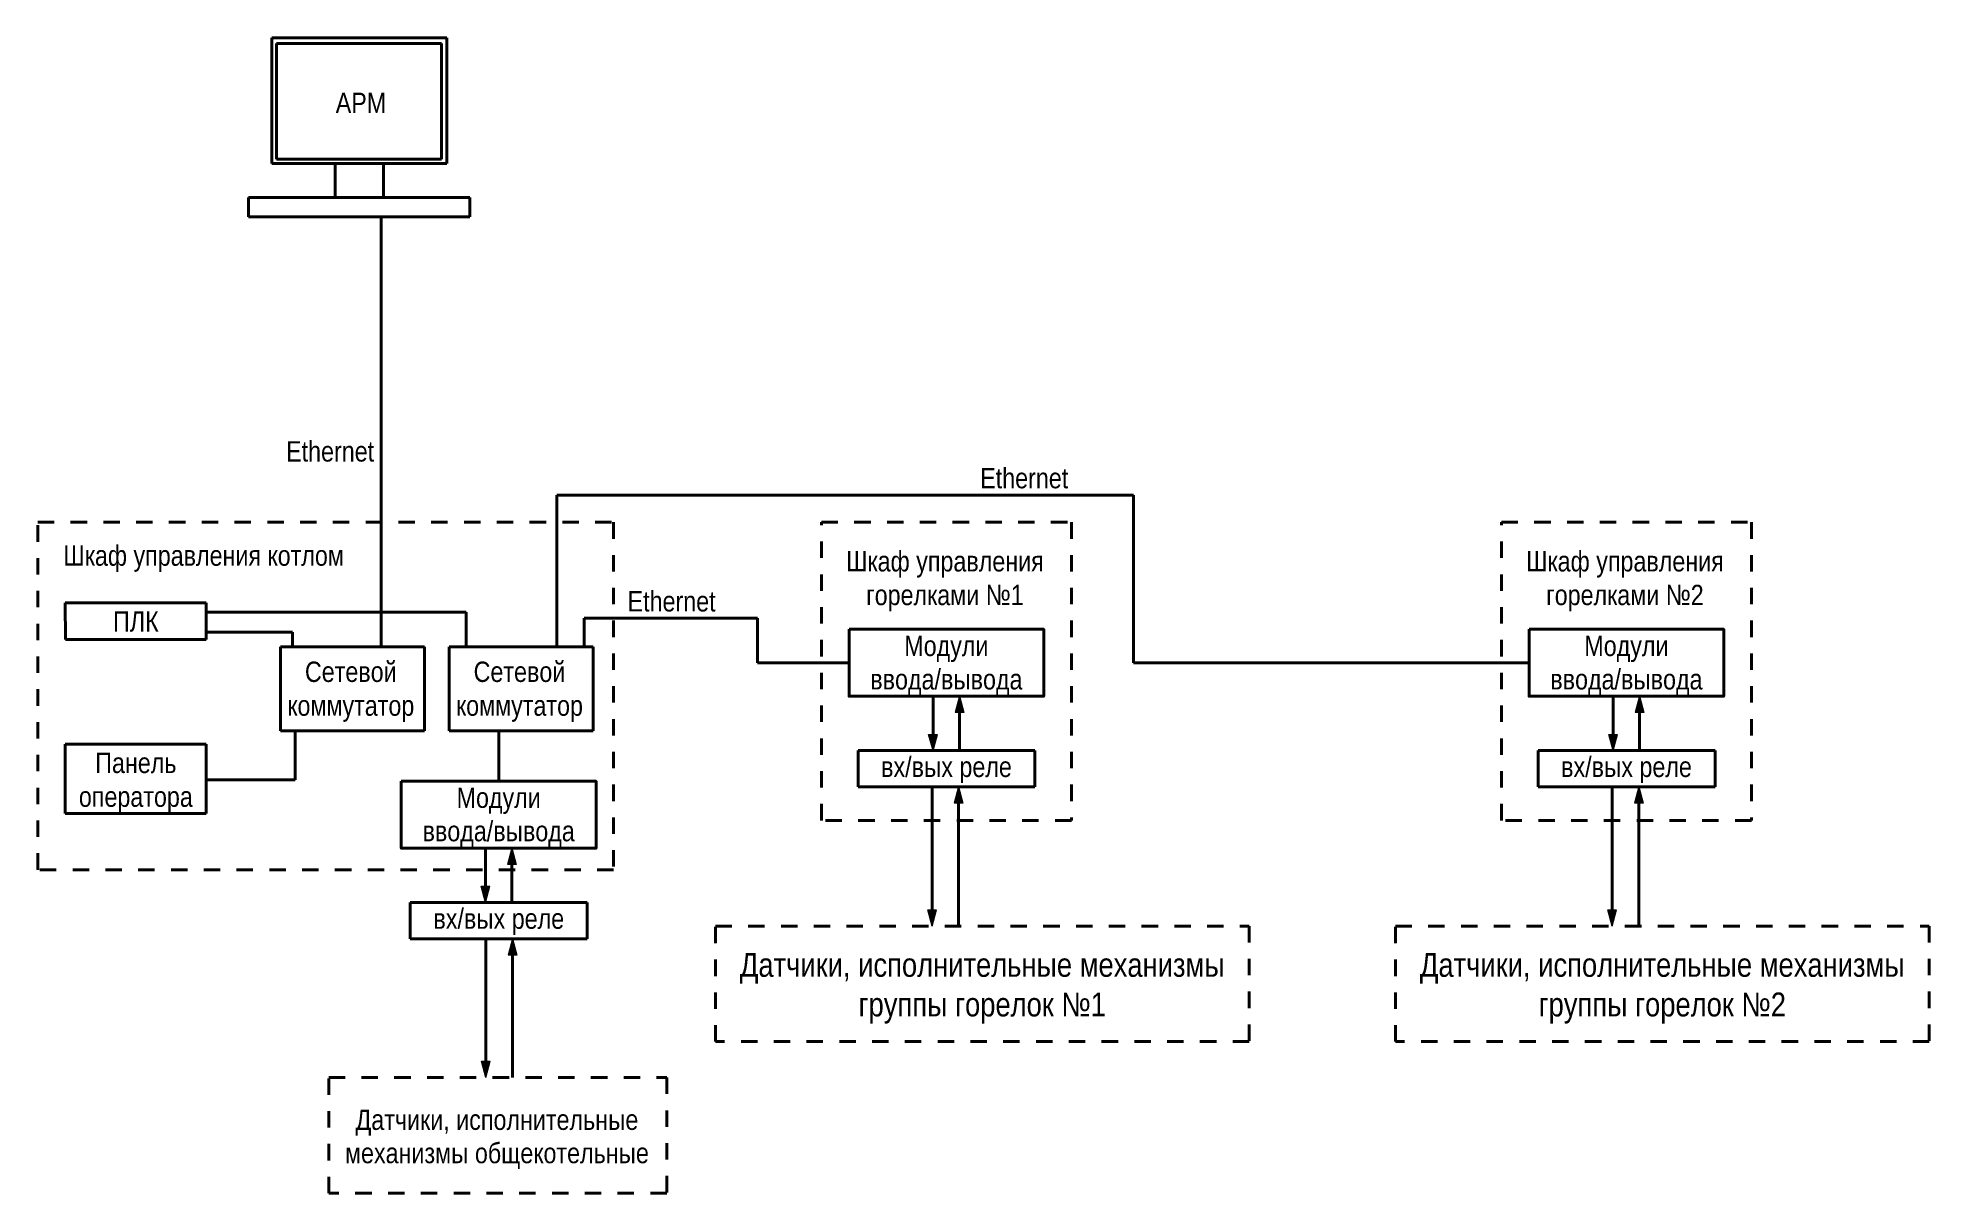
# Paper-space layout '6 Структурная схема автоматизации котла' of a CAD drawing. Header units: millimetres. Extents: x 40 to 365, y 79 to 278.
import ezdxf

# ---------------------------------------------------------------- set-up
doc = ezdxf.new("R2010")
doc.units = ezdxf.units.MM
doc.header["$MEASUREMENT"] = 0
doc.linetypes.add('Штриховая', pattern=[5.644444, 2.822222, -2.822222])
for name, color, linetype, lineweight in [('0_Ном._пера__1', 7, 'Continuous', 20), ('0_Ном._пера__21', 7, 'Continuous', 40), ('2D - Общий_Ном._пера__1', 7, 'Continuous', 20), ('2D - Общий_Ном._пера__21', 7, 'Continuous', 40), ('Аннотация - Текст_Ном._пера__1', 7, 'Continuous', 20), ('Аннотация - Текст_Ном._пера__21', 7, 'Continuous', 40)]:
    doc.layers.add(name, color=color, linetype=linetype, lineweight=lineweight)
doc.layers.add('2D - Общий', color=7, linetype='Continuous')
doc.styles.add('СГЕНЕРИР_СТИЛЬ_1', font='ARIALN.TTF')

# ---------------------------------------------------------------- blocks, each defined once
blk = doc.blocks.new('Линия_1', base_point=(315.25, 124.8))
at = {"linetype": 'Continuous', "lineweight": 0, "true_color": 0x000000}
blk.add_hatch(color=18, dxfattribs=at).paths.add_polyline_path([(315.25, 148.74), (314.5, 145.95), (316, 145.95)])
at = {"layer": '0_Ном._пера__1', "color": 7, "linetype": 'Continuous', "lineweight": 20}
for p, q in [((315.25, 148.74), (314.5, 145.95)), ((315.25, 148.74), (316, 145.95)), ((316, 145.95), (314.5, 145.95))]:
    blk.add_line(p, q, dxfattribs=at)
at = {"layer": '0_Ном._пера__21', "color": 7, "linetype": 'Continuous', "lineweight": 40}
blk.add_line((315.25, 124.8), (315.25, 145.95), dxfattribs=at)
blk = doc.blocks.new('Линия_2', base_point=(315.41, 164.34))
at = {"layer": '2D - Общий', "linetype": 'Continuous', "lineweight": 0, "true_color": 0x000000}
blk.add_hatch(color=18, dxfattribs=at).paths.add_polyline_path([(315.41, 164.34), (314.66, 161.54), (316.16, 161.54)])
at = {"layer": '2D - Общий_Ном._пера__1', "color": 7, "linetype": 'Continuous', "lineweight": 20}
for p, q in [((315.41, 164.34), (314.66, 161.54)), ((315.41, 164.34), (316.16, 161.54)), ((316.16, 161.54), (314.66, 161.54))]:
    blk.add_line(p, q, dxfattribs=at)
at = {"layer": '2D - Общий_Ном._пера__21', "color": 7, "linetype": 'Continuous', "lineweight": 40}
blk.add_line((315.41, 161.54), (315.41, 154.99), dxfattribs=at)
blk = doc.blocks.new('Линия_3', base_point=(310.84, 164.34))
at = {"layer": '2D - Общий', "linetype": 'Continuous', "lineweight": 0, "true_color": 0x000000}
blk.add_hatch(color=18, dxfattribs=at).paths.add_polyline_path([(310.84, 154.99), (311.59, 157.79), (310.09, 157.79)])
at = {"layer": '2D - Общий_Ном._пера__1', "color": 7, "linetype": 'Continuous', "lineweight": 20}
for p, q in [((310.09, 157.79), (311.59, 157.79)), ((310.84, 154.99), (310.09, 157.79)), ((310.84, 154.99), (311.59, 157.79))]:
    blk.add_line(p, q, dxfattribs=at)
at = {"layer": '2D - Общий_Ном._пера__21', "color": 7, "linetype": 'Continuous', "lineweight": 40}
blk.add_line((310.84, 164.34), (310.84, 157.79), dxfattribs=at)
blk = doc.blocks.new('Линия_4', base_point=(310.67, 124.8))
at = {"linetype": 'Continuous', "lineweight": 0, "true_color": 0x000000}
blk.add_hatch(color=18, dxfattribs=at).paths.add_polyline_path([(310.67, 124.8), (311.42, 127.6), (309.92, 127.6)])
at = {"layer": '0_Ном._пера__1', "color": 7, "linetype": 'Continuous', "lineweight": 20}
for p, q in [((309.92, 127.6), (311.42, 127.6)), ((310.67, 124.8), (309.92, 127.6)), ((310.67, 124.8), (311.42, 127.6))]:
    blk.add_line(p, q, dxfattribs=at)
at = {"layer": '0_Ном._пера__21', "color": 7, "linetype": 'Continuous', "lineweight": 40}
blk.add_line((310.67, 127.6), (310.67, 148.74), dxfattribs=at)
blk = doc.blocks.new('Линия_5', base_point=(198.16, 124.8))
at = {"linetype": 'Continuous', "lineweight": 0, "true_color": 0x000000}
blk.add_hatch(color=18, dxfattribs=at).paths.add_polyline_path([(198.16, 148.74), (197.41, 145.95), (198.91, 145.95)])
at = {"layer": '0_Ном._пера__1', "color": 7, "linetype": 'Continuous', "lineweight": 20}
for p, q in [((198.16, 148.74), (197.41, 145.95)), ((198.16, 148.74), (198.91, 145.95)), ((198.91, 145.95), (197.41, 145.95))]:
    blk.add_line(p, q, dxfattribs=at)
at = {"layer": '0_Ном._пера__21', "color": 7, "linetype": 'Continuous', "lineweight": 40}
blk.add_line((198.16, 124.8), (198.16, 145.95), dxfattribs=at)
blk = doc.blocks.new('Линия_6', base_point=(198.33, 164.34))
at = {"layer": '2D - Общий', "linetype": 'Continuous', "lineweight": 0, "true_color": 0x000000}
blk.add_hatch(color=18, dxfattribs=at).paths.add_polyline_path([(198.33, 164.34), (197.58, 161.54), (199.08, 161.54)])
at = {"layer": '2D - Общий_Ном._пера__1', "color": 7, "linetype": 'Continuous', "lineweight": 20}
for p, q in [((198.33, 164.34), (197.58, 161.54)), ((198.33, 164.34), (199.08, 161.54)), ((199.08, 161.54), (197.58, 161.54))]:
    blk.add_line(p, q, dxfattribs=at)
at = {"layer": '2D - Общий_Ном._пера__21', "color": 7, "linetype": 'Continuous', "lineweight": 40}
blk.add_line((198.33, 161.54), (198.33, 154.99), dxfattribs=at)
blk = doc.blocks.new('Линия_7', base_point=(193.75, 164.34))
at = {"layer": '2D - Общий', "linetype": 'Continuous', "lineweight": 0, "true_color": 0x000000}
blk.add_hatch(color=18, dxfattribs=at).paths.add_polyline_path([(193.75, 154.99), (194.5, 157.79), (193, 157.79)])
at = {"layer": '2D - Общий_Ном._пера__1', "color": 7, "linetype": 'Continuous', "lineweight": 20}
for p, q in [((193, 157.79), (194.5, 157.79)), ((193.75, 154.99), (193, 157.79)), ((193.75, 154.99), (194.5, 157.79))]:
    blk.add_line(p, q, dxfattribs=at)
at = {"layer": '2D - Общий_Ном._пера__21', "color": 7, "linetype": 'Continuous', "lineweight": 40}
blk.add_line((193.75, 164.34), (193.75, 157.79), dxfattribs=at)
blk = doc.blocks.new('Линия_8', base_point=(193.59, 124.8))
at = {"linetype": 'Continuous', "lineweight": 0, "true_color": 0x000000}
blk.add_hatch(color=18, dxfattribs=at).paths.add_polyline_path([(193.59, 124.8), (194.34, 127.6), (192.84, 127.6)])
at = {"layer": '0_Ном._пера__1', "color": 7, "linetype": 'Continuous', "lineweight": 20}
for p, q in [((192.84, 127.6), (194.34, 127.6)), ((193.59, 124.8), (192.84, 127.6)), ((193.59, 124.8), (194.34, 127.6))]:
    blk.add_line(p, q, dxfattribs=at)
at = {"layer": '0_Ном._пера__21', "color": 7, "linetype": 'Continuous', "lineweight": 40}
blk.add_line((193.59, 127.6), (193.59, 148.74), dxfattribs=at)
blk = doc.blocks.new('Линия_9', base_point=(121.25, 138.2))
at = {"layer": '2D - Общий', "linetype": 'Continuous', "lineweight": 0, "true_color": 0x000000}
blk.add_hatch(color=18, dxfattribs=at).paths.add_polyline_path([(121.25, 138.2), (120.5, 135.4), (122, 135.4)])
at = {"layer": '2D - Общий_Ном._пера__1', "color": 7, "linetype": 'Continuous', "lineweight": 20}
for p, q in [((121.25, 138.2), (120.5, 135.4)), ((121.25, 138.2), (122, 135.4)), ((122, 135.4), (120.5, 135.4))]:
    blk.add_line(p, q, dxfattribs=at)
at = {"layer": '2D - Общий_Ном._пера__21', "color": 7, "linetype": 'Continuous', "lineweight": 40}
blk.add_line((121.25, 135.4), (121.25, 128.85), dxfattribs=at)
blk = doc.blocks.new('Линия_10', base_point=(116.68, 138.2))
at = {"layer": '2D - Общий', "linetype": 'Continuous', "lineweight": 0, "true_color": 0x000000}
blk.add_hatch(color=18, dxfattribs=at).paths.add_polyline_path([(116.68, 128.85), (117.43, 131.65), (115.93, 131.65)])
at = {"layer": '2D - Общий_Ном._пера__1', "color": 7, "linetype": 'Continuous', "lineweight": 20}
for p, q in [((115.93, 131.65), (117.43, 131.65)), ((116.68, 128.85), (115.93, 131.65)), ((116.68, 128.85), (117.43, 131.65))]:
    blk.add_line(p, q, dxfattribs=at)
at = {"layer": '2D - Общий_Ном._пера__21', "color": 7, "linetype": 'Continuous', "lineweight": 40}
blk.add_line((116.68, 138.2), (116.68, 131.65), dxfattribs=at)
blk = doc.blocks.new('Линия_11', base_point=(121.34, 98.72))
at = {"linetype": 'Continuous', "lineweight": 0, "true_color": 0x000000}
blk.add_hatch(color=18, dxfattribs=at).paths.add_polyline_path([(121.34, 122.61), (120.59, 119.81), (122.09, 119.81)])
at = {"layer": '0_Ном._пера__1', "color": 7, "linetype": 'Continuous', "lineweight": 20}
for p, q in [((121.34, 122.61), (120.59, 119.81)), ((121.34, 122.61), (122.09, 119.81)), ((122.09, 119.81), (120.59, 119.81))]:
    blk.add_line(p, q, dxfattribs=at)
at = {"layer": '0_Ном._пера__21', "color": 7, "linetype": 'Continuous', "lineweight": 40}
blk.add_line((121.34, 98.72), (121.34, 119.81), dxfattribs=at)
blk = doc.blocks.new('Линия_12', base_point=(116.77, 98.72))
at = {"linetype": 'Continuous', "lineweight": 0, "true_color": 0x000000}
blk.add_hatch(color=18, dxfattribs=at).paths.add_polyline_path([(116.77, 98.72), (117.52, 101.52), (116.02, 101.52)])
at = {"layer": '0_Ном._пера__1', "color": 7, "linetype": 'Continuous', "lineweight": 20}
for p, q in [((116.02, 101.52), (117.52, 101.52)), ((116.77, 98.72), (116.02, 101.52)), ((116.77, 98.72), (117.52, 101.52))]:
    blk.add_line(p, q, dxfattribs=at)
at = {"layer": '0_Ном._пера__21', "color": 7, "linetype": 'Continuous', "lineweight": 40}
blk.add_line((116.77, 101.52), (116.77, 122.61), dxfattribs=at)

psp = doc.layouts.new('6 Структурная схема автоматизации котла')

# ---------------------------------------------------------------- linework, layer by layer
at = {"layer": '0_Ном._пера__21', "color": 7, "linetype": 'Continuous', "lineweight": 40}
for p, q in [((79.92, 277.67), (110.02, 277.67)), ((79.92, 256.02), (79.92, 277.67)), ((110.02, 277.67), (110.02, 256.02)), ((80.73, 276.72), (109.14, 276.72)), ((80.73, 256.81), (80.73, 276.72)), ((109.14, 276.72), (109.14, 256.81)), ((110.02, 256.02), (79.92, 256.02)), ((109.14, 256.81), (80.73, 256.81)), ((90.82, 256.02), (99.12, 256.02)), ((90.82, 250.17), (90.82, 256.02)), ((99.12, 256.02), (99.12, 250.17)), ((114.02, 250.17), (75.92, 250.17)), ((75.92, 250.17), (75.92, 246.86)), ((99.12, 250.17), (90.82, 250.17)), ((114.02, 246.86), (114.02, 250.17)), ((75.92, 246.86), (114.02, 246.86)), ((98.72, 172.84), (98.72, 246.86)), ((228.29, 198.97), (128.97, 198.97)), ((128.97, 198.97), (128.97, 172.84)), ((228.29, 170.1), (228.29, 198.97)), ((44.36, 180.44), (68.63, 180.44)), ((44.37, 174.09), (44.36, 180.44)), ((68.63, 180.44), (68.63, 174.09)), ((68.63, 178.81), (113.36, 178.81)), ((113.36, 178.81), (113.36, 172.84)), ((163.53, 177.77), (133.7, 177.77)), ((133.7, 177.77), (133.7, 172.84)), ((163.53, 177.77), (163.53, 170.1)), ((68.63, 174.09), (44.37, 174.09)), ((68.63, 175.39), (83.48, 175.39)), ((81.41, 172.84), (106.18, 172.84)), ((81.41, 158.39), (81.41, 172.84)), ((83.48, 175.39), (83.48, 172.84)), ((106.18, 172.84), (106.18, 158.39)), ((110.45, 172.84), (135.22, 172.84)), ((110.45, 158.39), (110.45, 172.84)), ((135.22, 172.84), (135.22, 158.39)), ((163.53, 170.1), (179.29, 170.1)), ((296.37, 170.1), (228.29, 170.1)), ((106.18, 158.39), (81.41, 158.39)), ((83.91, 149.96), (83.91, 158.39)), ((135.22, 158.39), (110.45, 158.39)), ((118.97, 149.73), (118.97, 158.39)), ((44.36, 156.1), (68.63, 156.11)), ((44.36, 144.19), (44.36, 156.1)), ((68.63, 156.11), (68.63, 144.19)), ((180.84, 154.99), (211.3, 154.99)), ((180.84, 148.74), (180.84, 154.99)), ((211.3, 154.99), (211.3, 148.74)), ((297.92, 154.99), (328.39, 154.99)), ((297.92, 148.74), (297.92, 154.99)), ((328.39, 154.99), (328.39, 148.74)), ((68.63, 149.96), (83.91, 149.96)), ((211.3, 148.74), (180.84, 148.74)), ((328.39, 148.74), (297.92, 148.74)), ((68.63, 144.19), (44.36, 144.19)), ((103.76, 128.85), (134.23, 128.85)), ((103.76, 122.61), (103.76, 128.85)), ((134.23, 128.85), (134.23, 122.61)), ((134.23, 122.61), (103.76, 122.61))]:
    psp.add_line(p, q, dxfattribs=at)
at = {"layer": '2D - Общий_Ном._пера__21', "color": 7, "linetype": 'Штриховая', "lineweight": 40}
for p, q in [((39.63, 194.29), (138.76, 194.29)), ((39.63, 134.5), (39.63, 194.29)), ((138.76, 194.29), (138.76, 134.5)), ((174.55, 194.29), (217.58, 194.29)), ((174.55, 142.99), (174.55, 194.29)), ((217.58, 194.29), (217.58, 142.99)), ((291.63, 194.29), (334.66, 194.29)), ((291.63, 142.99), (291.63, 194.29)), ((334.66, 194.29), (334.66, 142.99)), ((217.58, 142.99), (174.55, 142.99)), ((334.66, 142.99), (291.63, 142.99)), ((138.76, 134.5), (39.63, 134.5)), ((156.29, 124.8), (248.18, 124.8)), ((156.29, 104.9), (156.29, 124.8)), ((248.18, 124.8), (248.18, 104.9)), ((273.37, 124.8), (365.26, 124.8)), ((273.37, 104.9), (273.37, 124.8)), ((365.26, 124.8), (365.26, 104.9)), ((248.18, 104.9), (156.29, 104.9)), ((365.26, 104.9), (273.37, 104.9)), ((89.71, 98.72), (147.91, 98.72)), ((89.71, 78.82), (89.71, 98.72)), ((147.91, 98.72), (147.91, 78.82)), ((147.91, 78.82), (89.71, 78.82))]:
    psp.add_line(p, q, dxfattribs=at)
at = {"layer": 'Аннотация - Текст_Ном._пера__21', "color": 7, "linetype": 'Continuous', "lineweight": 40, "flags": 128}
for points in [[(179.29, 175.87), (212.81, 175.87), (212.81, 164.34), (179.29, 164.34)], [(296.37, 175.87), (329.89, 175.87), (329.89, 164.34), (296.37, 164.34)], [(102.21, 149.73), (135.73, 149.73), (135.73, 138.2), (102.21, 138.2)]]:
    psp.add_lwpolyline(points, close=True, dxfattribs=at)

# ---------------------------------------------------------------- block references
at = {"color": 7, "linetype": 'Continuous', "lineweight": 40}
for name, p in [('Линия_8', (193.59, 124.8)), ('Линия_5', (198.16, 124.8)), ('Линия_4', (310.67, 124.8)), ('Линия_1', (315.25, 124.8)), ('Линия_12', (116.77, 98.72)), ('Линия_11', (121.34, 98.72))]:
    psp.add_blockref(name, p, dxfattribs=at)
at = {"layer": '2D - Общий', "color": 7, "linetype": 'Continuous', "lineweight": 40}
for name, p in [('Линия_7', (193.75, 164.34)), ('Линия_6', (198.33, 164.34)), ('Линия_3', (310.84, 164.34)), ('Линия_2', (315.41, 164.34)), ('Линия_10', (116.68, 138.2)), ('Линия_9', (121.25, 138.2))]:
    psp.add_blockref(name, p, dxfattribs=at)

# ---------------------------------------------------------------- texts
at = {"layer": 'Аннотация - Текст_Ном._пера__1', "color": 7, "linetype": 'Continuous', "lineweight": 20, "char_height": 3.5, "attachment_point": 2, "style": 'СГЕНЕРИР_СТИЛЬ_1'}
for s, insert in [('\\A1;{\\pqc;\\fArial Narrow|b0|i0|c204|p34;АРМ}', (95.26, 268.23)), ('\\A1;{\\pqc;\\fArial Narrow|b0|i0|c204|p34;Ethernet}', (89.95, 208.24)), ('\\A1;{\\pqc;\\fArial Narrow|b0|i0|c204|p34;Ethernet}', (209.45, 203.64)), ('\\A1;{\\pqc;\\fArial Narrow|b0|i0|c204|p34;Шкаф\\fArial Narrow|b0|i0|c204|p34; управления котлом}', (68.17, 190.31)), ('\\A1;{\\pqc;\\fArial Narrow|b0|i0|c204|p34;Ethernet}', (148.74, 182.44)), ('\\A1;{\\pqc;\\fArial Narrow|b0|i0|c204|p34;ПЛК}', (56.5, 178.97)), ('\\A1;{\\pqc;\\fArial Narrow|b0|i0|c204|p34;вх\\fArial Narrow|b0|i0|c204|p34;/вых \\fArial Narrow|b0|i0|c204|p34;реле}', (196.07, 153.95)), ('\\A1;{\\pqc;\\fArial Narrow|b0|i0|c204|p34;вх\\fArial Narrow|b0|i0|c204|p34;/вых \\fArial Narrow|b0|i0|c204|p34;реле}', (313.15, 153.95)), ('\\A1;{\\pqc;\\fArial Narrow|b0|i0|c204|p34;вх\\fArial Narrow|b0|i0|c204|p34;/вых \\fArial Narrow|b0|i0|c204|p34;реле}', (118.99, 127.82))]:
    psp.add_mtext(s, dxfattribs=dict(at, insert=insert))
at = {"layer": 'Аннотация - Текст_Ном._пера__1', "color": 7, "linetype": 'Continuous', "lineweight": 20, "attachment_point": 2, "style": 'СГЕНЕРИР_СТИЛЬ_1'}
for s, insert, char_height, line_spacing_factor in [('\\A1;{\\pqc;\\fArial Narrow|b0|i0|c204|p34;Шкаф управления\\P\\pqc;\\fArial Narrow|b0|i0|c204|p34;горелками №\\fArial Narrow|b0|i0|c204|p34;1}', (195.8, 189.33), 3.5, 0.994067), ('\\A1;{\\pqc;\\fArial Narrow|b0|i0|c204|p34;Шкаф управления\\P\\pqc;\\fArial Narrow|b0|i0|c204|p34;горелками \\fArial Narrow|b0|i0|c204|p34;№2}', (312.88, 189.33), 3.5, 0.994067), ('\\A1;{\\pqc;\\fArial Narrow|b0|i0|c204|p34;Модули\\P\\pqc;\\fArial Narrow|b0|i0|c204|p34;ввода\\fArial Narrow|b0|i0|c204|p34;/вывода}', (196.05, 174.77), 3.5, 0.985946), ('\\A1;{\\pqc;\\fArial Narrow|b0|i0|c204|p34;Модули\\P\\pqc;\\fArial Narrow|b0|i0|c204|p34;ввода\\fArial Narrow|b0|i0|c204|p34;/вывода}', (313.13, 174.77), 3.5, 0.985946), ('\\A1;{\\pqc;\\fArial Narrow|b0|i0|c204|p34;Сетевой\\P\\pqc;\\fArial Narrow|b0|i0|c204|p34;коммутатор}', (93.51, 170.31), 3.5, 0.996987), ('\\A1;{\\pqc;\\fArial Narrow|b0|i0|c204|p34;Сетевой\\P\\pqc;\\fArial Narrow|b0|i0|c204|p34;коммутатор}', (122.55, 170.31), 3.5, 0.996987), ('\\A1;{\\pqc;\\fArial Narrow|b0|i0|c204|p34;Панель\\P\\pqc;\\fArial Narrow|b0|i0|c204|p34;оператора}', (56.5, 154.63), 3.5, 0.996475), ('\\A1;{\\pqc;\\fArial Narrow|b0|i0|c204|p34;Модули\\P\\pqc;\\fArial Narrow|b0|i0|c204|p34;ввода\\fArial Narrow|b0|i0|c204|p34;/вывода}', (118.97, 148.64), 3.5, 0.985946), ('\\A1;{\\pqc;\\fArial Narrow|b0|i0|c204|p34;Датчики, исполнительные механизмы\\P\\pqc;\\fArial Narrow|b0|i0|c204|p34;группы горелок №\\fArial Narrow|b0|i0|c204|p34;1}', (202.23, 120.17), 4.1115, 0.994199), ('\\A1;{\\pqc;\\fArial Narrow|b0|i0|c204|p34;Датчики, исполнительные механизмы\\P\\pqc;\\fArial Narrow|b0|i0|c204|p34;группы горелок №2}', (319.31, 120.17), 4.1115, 0.994199), ('\\A1;{\\pqc;\\fArial Narrow|b0|i0|c204|p34;Датчики, исполнительные\\P\\pqc;\\fArial Narrow|b0|i0|c204|p34;механизмы общекотельные}', (118.67, 93.21), 3.5, 0.982786)]:
    psp.add_mtext(s, dxfattribs=dict(at, insert=insert, char_height=char_height, line_spacing_factor=line_spacing_factor))

doc.saveas('drawing.dxf')
